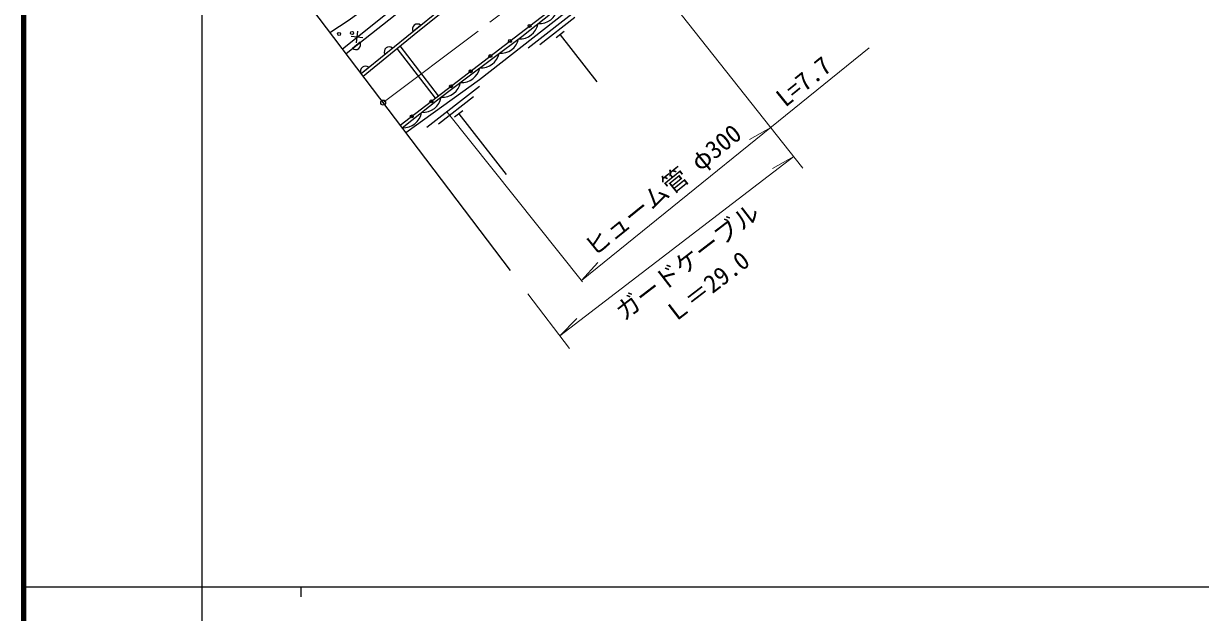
# Model space of a CAD drawing. Units: millimetres, scale not verified. Extents: x 40000 to 680000, y 20000 to 380000.
# Drawn here: x 40000 to 158836, y 202409 to 261944 of the extents above; entities that cross this region are included whole.
import ezdxf
from ezdxf.enums import TextEntityAlignment as Align

# ---------------------------------------------------------------- set-up
doc = ezdxf.new("R2010")
doc.units = ezdxf.units.MM
doc.header["$LTSCALE"] = 1000
doc.header["$PDMODE"] = 32
doc.header["$PDSIZE"] = 500
doc.linetypes.add('CHAIN', pattern=[18.5, 12, -1.5, 3.5, -1.5])
for name, color, linetype, lineweight in [('M-BGD', 7, 'Continuous', 25), ('M-BMK', 2, 'CHAIN', 13), ('M-BMK-OTRS', 5, 'Continuous', 25), ('M-STR-HTXT', 7, 'Continuous', 13), ('M-TTL', 2, 'Continuous', 140), ('M-TTL-BAND', 7, 'Continuous', 25)]:
    doc.layers.add(name, color=color, linetype=linetype, lineweight=lineweight)
doc.layers.add('M-OTRS', color=6, linetype='Continuous')
doc.styles.add('ＭＳ ゴシック', font='')
doc.styles.get('ＭＳ ゴシック').set_extended_font_data('MS Gothic')

msp = doc.modelspace()

# ---------------------------------------------------------------- linework, layer by layer
at = {"layer": 'M-BGD'}
for p, q in [((78045, 251659), (100997, 269321)), ((96284, 263595), (90966, 259438)), ((79319, 261150), (80088, 261776)), ((95675, 262548), (92129, 259776)), ((74264, 260504), (73076, 260643)), ((73604, 259988), (73742, 261169)), ((94593, 261131), (93766, 260484)), ((94179, 260807), (97903, 256044)), ((73977, 260045), (73201, 259429)), ((76481, 258842), (77250, 259467)), ((81590, 254387), (77724, 259422)), ((81912, 254635), (78038, 259680)), ((74085, 256893), (74854, 257518)), ((86042, 255588), (80724, 251431)), ((85433, 254541), (81888, 251770)), ((84351, 253124), (83524, 252477)), ((83937, 252801), (88732, 246668))]:
    msp.add_line(p, q, dxfattribs=at)
for points in [[(72204, 259380), (85414, 269963), (84770, 270778), (89614, 274522), (91810, 274637), (107913, 290600), (118518, 303506), (122541, 308433), (126203, 312535), (127532, 313863), (127243, 316200)], [(74085, 256893), (95349, 274188), (97917, 276307), (101317, 279612), (106594, 285247), (111062, 290223), (116462, 296656), (121470, 302572), (124871, 306506), (128535, 310879), (129169, 311649), (129826, 312192), (131699, 313506)], [(74302, 256607), (79806, 261134), (84278, 264731), (89253, 268733), (94299, 272836), (96501, 274630), (100962, 278816), (105480, 283653), (107552, 285920), (110326, 288922), (115435, 294906), (118636, 298656), (125117, 306324), (128783, 310682), (129326, 311305), (131929, 313267)], [(72563, 258905), (86296, 269809), (85657, 270785), (89997, 274028), (91927, 274207), (93838, 275885)], [(70943, 261047), (72883, 262327), (75226, 264019), (77194, 265435), (79606, 267172), (81658, 268641), (83506, 269921), (84770, 270778)], [(78231, 251413), (81974, 254363), (84734, 256454), (90312, 260646), (94837, 264210), (98725, 267212), (100309, 268372)], [(78601, 250923), (86023, 256295), (94639, 263030), (97732, 265944)]]:
    msp.add_lwpolyline(points, dxfattribs=at)
for centre in [(91091, 261698), (71866, 260888), (73169, 260984), (89110, 260173), (87128, 258649), (85147, 257124), (83166, 255600), (81185, 254075), (79203, 252550)]:
    msp.add_circle(centre, 150, dxfattribs=at)
for centre, radius, start, end in [((92083, 263785), 1856, 265.78974, 350.69318), ((79765, 261387), 505, 50.29455, 207.95274), ((90117, 262249), 1856, 265.78974, 350.23241), ((88165, 260781), 1856, 265.78974, 348.07224), ((73528, 259813), 505, 229.62052, 27.27871), ((76928, 259079), 505, 50.29455, 207.95274), ((86212, 259313), 1856, 265.78974, 348.07224), ((74531, 257130), 505, 50.29455, 207.95274), ((84258, 257841), 1856, 265.78974, 348.20715), ((82303, 256360), 1856, 265.78974, 348.50186), ((80336, 254815), 1856, 265.78974, 350.48181), ((78367, 253264), 1856, 265.78974, 350.69318)]:
    msp.add_arc(centre, radius, start, end, dxfattribs=at)
at = {"layer": 'M-BMK'}
msp.add_lwpolyline([(76311, 253950), (91589, 265463), (98584, 271077), (104312, 276288), (112326, 284552), (134505, 309789), (137007, 312298), (139491, 314249), (142970, 316229), (146328, 317736), (149801, 318667), (151635, 318923), (155232, 319433), (159822, 319369), (164320, 318567), (169282, 316795), (172242, 315277), (176260, 312409), (178583, 309991), (226623, 259163), (243889, 241007)], dxfattribs=at)
at = {"layer": 'M-BMK-OTRS'}
msp.add_line((89162, 236962), (57157, 279273), dxfattribs=at)
at = {"layer": 'M-OTRS'}
msp.add_point((76311, 253950), dxfattribs=at)
at = {"layer": 'M-STR-HTXT'}
for p, q in [((101783, 268731), (118690, 247336)), ((96323, 235977), (125401, 259484)), ((82763, 252969), (96427, 235846)), ((115449, 251438), (113316, 250223)), ((94151, 230366), (117765, 248507)), ((117765, 248507), (115629, 247297)), ((96323, 235977), (97999, 237771)), ((90925, 234631), (95115, 229092)), ((94151, 230366), (95871, 232118))]:
    msp.add_line(p, q, dxfattribs=at)
at = {"layer": 'M-TTL'}
msp.add_line((40000, 380000), (40000, 20000), dxfattribs=at)
at = {"layer": 'M-TTL-BAND'}
for p, q in [((58000, 370000), (58000, 20000)), ((40000, 205000), (579000, 205000)), ((68000, 205000), (68000, 204000))]:
    msp.add_line(p, q, dxfattribs=at)

# ---------------------------------------------------------------- texts
at = {"layer": 'M-STR-HTXT', "style": 'ＭＳ ゴシック'}
for s, rotation, p in [('L=7.7', 38.952, (119686, 254948)), ('ヒューム管 φ300', 38.952, (105488, 243962)), ('ガードケーブル', 37.533, (107903, 236716)), ('Ｌ＝29.0', 37.533, (109879, 234144))]:
    msp.add_text(s, height=1833, rotation=rotation, dxfattribs=at).set_placement(p, align=Align.BOTTOM_CENTER)

doc.saveas('drawing.dxf')
